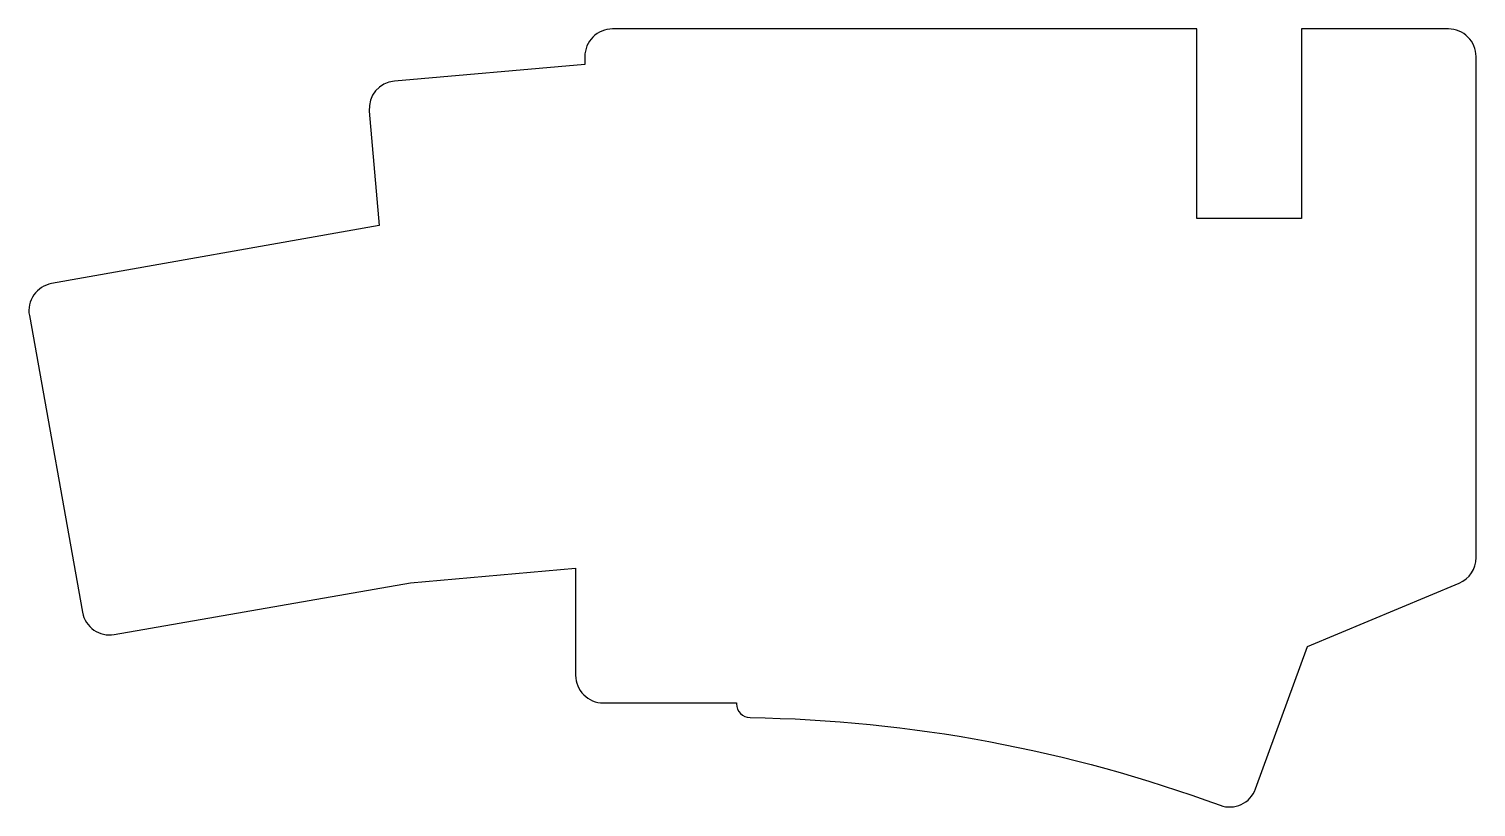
# Model space of a CAD drawing. Header units: millimetres. Extents: x -161 to -3, y -85 to 0.
import ezdxf

# ---------------------------------------------------------------- set-up
doc = ezdxf.new("R2010")
doc.units = ezdxf.units.MM
doc.layers.get('0').update_dxf_attribs({"linetype": 'CONTINUOUS'})

msp = doc.modelspace()

# ---------------------------------------------------------------- linework, layer by layer
msp.add_lwpolyline([(-4.84, -60.27, 0.302555), (-3, -57.5), (-3, -3, 0.414214), (-6, 0), (-22, 0), (-22, -20.6), (-33.4, -20.6), (-33.4, 0), (-97, 0, 0.414214), (-100, -3), (-100, -3.85), (-120.73, -5.68, 0.413996), (-123.46, -8.93), (-122.37, -21.38), (-158.03, -27.69, 0.414817), (-160.46, -31.18), (-154.68, -63.45, 0.412965), (-151.21, -65.87), (-118.97, -60.24), (-101, -58.65), (-101, -70.3, 0.414214), (-98, -73.3), (-83.5, -73.3), (-83.5, -73.4, 0.409695), (-82.02, -74.9, -0.084682), (-30.86, -84.44, 0.415473), (-27, -82.66), (-21.36, -67.17)], format="xyb", close=True)

doc.saveas('drawing.dxf')
